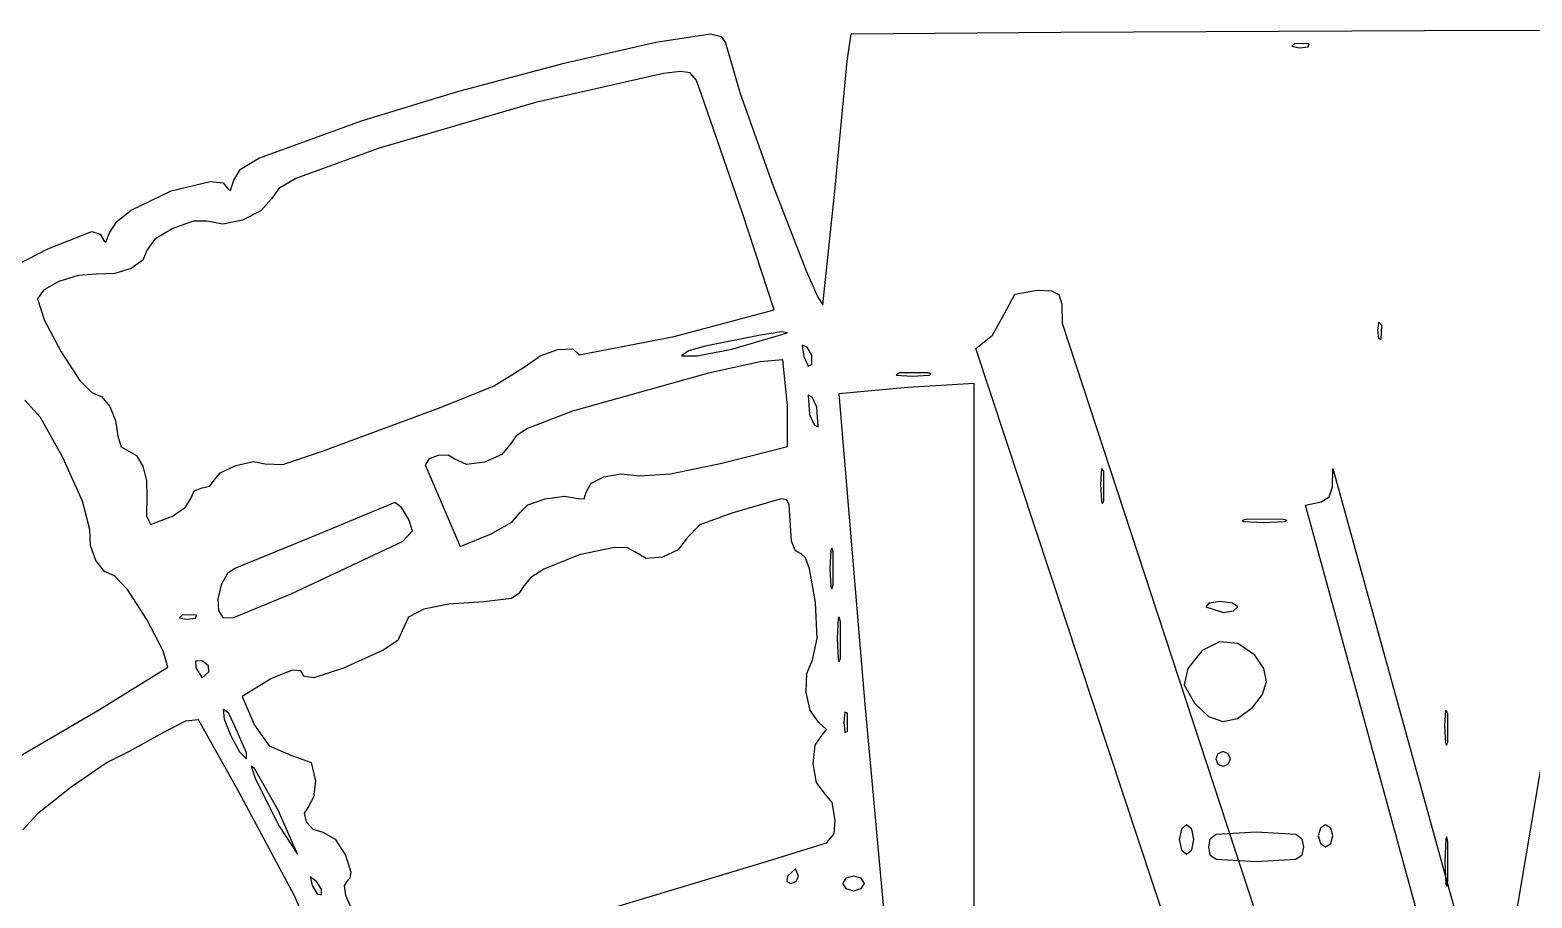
# Model space of a CAD drawing. Extents: x -99 to 383, y -48 to 207.
# Drawn here: x 61.8 to 119.7, y 173 to 206.5 of the extents above; entities that cross this region are included whole.
import ezdxf

# ---------------------------------------------------------------- set-up
doc = ezdxf.new("R2010")
doc.units = 0

msp = doc.modelspace()

# ---------------------------------------------------------------- linework, layer by layer
at = {"layer": 'Image'}
for p, q in [((85.955982, 206.002473), (88.061999, 206.323094)), ((88.061999, 206.323094), (88.468059, 206.219466)), ((88.468059, 206.219466), (88.638085, 205.970317)), ((93.33049, 205.264797), (93.483531, 206.323127)), ((93.483531, 206.323127), (101.572611, 206.379142)), ((101.572611, 206.379142), (115.588311, 206.449698)), ((115.588311, 206.449698), (121.514971, 206.464232)), ((82.42217, 205.189248), (85.955982, 206.002473)), ((88.638085, 205.970317), (89.208254, 204.019252)), ((110.596074, 205.951296), (110.473612, 205.837336)), ((110.473612, 205.837336), (110.766584, 205.780789)), ((111.137, 205.929), (110.596074, 205.951296)), ((110.766584, 205.780789), (111.098525, 205.815141)), ((111.098525, 205.815141), (111.137, 205.929018)), ((111.137, 205.929018), (111.137, 205.929)), ((78.354398, 204.106373), (82.42217, 205.189248)), ((92.852539, 200.255357), (93.33049, 205.264797)), ((86.25202, 204.785158), (81.311082, 203.672546)), ((86.903288, 204.867683), (86.25202, 204.785158)), ((87.280588, 204.810799), (86.903288, 204.867683)), ((87.506188, 204.550099), (87.280588, 204.810799)), ((87.70236, 204.021177), (87.506188, 204.550099)), ((74.646499, 202.976804), (78.354398, 204.106373)), ((89.2946, 199.415757), (87.70236, 204.021177)), ((89.208254, 204.019252), (90.468204, 200.492917)), ((81.311082, 203.672546), (75.28632, 201.909858)), ((70.642235, 201.532329), (74.646499, 202.976804)), ((69.93867, 201.103187), (70.642235, 201.532329)), ((75.28632, 201.909858), (72.075765, 200.750479)), ((69.689279, 200.678654), (69.93867, 201.103187)), ((67.269336, 200.272564), (68.768241, 200.630771)), ((68.768241, 200.630771), (69.266827, 200.578263)), ((69.266827, 200.578263), (69.473187, 200.325876)), ((69.548266, 200.283984), (69.689279, 200.678654)), ((72.075765, 200.750479), (71.4185, 200.356907)), ((90.468204, 200.492917), (91.751435, 197.182933)), ((65.726356, 199.524074), (67.269336, 200.272564)), ((69.473187, 200.325876), (69.548266, 200.283984)), ((71.1363, 199.967128), (70.724151, 199.495484)), ((71.4185, 200.356907), (71.1363, 199.967128)), ((92.391445, 195.880917), (92.852539, 200.255357)), ((65.172677, 199.088731), (65.726356, 199.524074)), ((70.724151, 199.495484), (70.021207, 199.140348)), ((90.5132, 195.687667), (89.2946, 199.415757)), ((62.514102, 198.034749), (64.204959, 198.703099)), ((64.204959, 198.703099), (64.525613, 198.59947)), ((64.74981, 198.295218), (64.889187, 198.658126)), ((64.889187, 198.658126), (65.172677, 199.088731)), ((67.33587, 198.819007), (66.641705, 198.40394)), ((68.108872, 199.099264), (67.33587, 198.819007)), ((68.64658, 199.095835), (68.108872, 199.099264)), ((69.25338, 198.980779), (68.64658, 199.095835)), ((70.021207, 199.140348), (69.25338, 198.980779)), ((64.525613, 198.59947), (64.675412, 198.350321)), ((64.675412, 198.350321), (64.74981, 198.295218)), ((66.641705, 198.40394), (66.34051, 198.002935)), ((59.272642, 196.38143), (62.514102, 198.034749)), ((66.168901, 197.602138), (65.719365, 197.278786)), ((66.34051, 198.002935), (66.168901, 197.602138)), ((63.676349, 197.002667), (62.934229, 196.773639)), ((64.37825, 197.05389), (63.676349, 197.002667)), ((65.089836, 197.080248), (64.37825, 197.05389)), ((65.719365, 197.278786), (65.089836, 197.080248)), ((91.751435, 197.182933), (92.193499, 196.168953)), ((62.346352, 196.447917), (62.10718, 196.106612)), ((62.934229, 196.773639), (62.346352, 196.447917)), ((99.798774, 196.282802), (100.65242, 196.445285)), ((100.65242, 196.445285), (101.206911, 196.423727)), ((101.206911, 196.423727), (101.494095, 196.281963)), ((62.10718, 196.106612), (62.385964, 195.280015)), ((92.193499, 196.168953), (92.391445, 195.880917)), ((99.37426, 195.499088), (99.798774, 196.282802)), ((101.494095, 196.281963), (101.601914, 195.90436)), ((101.601914, 195.90436), (101.618311, 195.175285)), ((62.385964, 195.280015), (63.026504, 194.067111)), ((86.660143, 194.655577), (90.5132, 195.687667)), ((98.937191, 194.713717), (99.37426, 195.499088)), ((101.618311, 195.175285), (164.545, 3.69192)), ((113.83268, 195.209555), (113.776133, 194.916584)), ((113.94664, 195.087094), (113.83268, 195.209555)), ((82.9916, 193.949877), (86.660143, 194.655577)), ((89.98784, 194.713912), (87.85999, 194.289501)), ((88.881359, 194.164269), (91.030168, 194.794179)), ((90.79341, 194.840023), (89.98784, 194.713912)), ((91.03017, 194.794179), (90.79341, 194.840023)), ((91.030168, 194.794179), (91.03017, 194.794179)), ((98.29404, 194.193918), (98.937191, 194.713717)), ((113.776133, 194.916584), (113.810487, 194.584642)), ((113.810487, 194.584642), (113.924362, 194.546168)), ((113.924362, 194.546168), (113.946629, 195.087094)), ((113.946629, 195.087094), (113.94664, 195.087094)), ((63.026504, 194.067111), (63.735082, 192.970669)), ((81.495629, 193.917463), (82.179873, 194.161956)), ((82.179873, 194.161956), (82.751956, 194.188608)), ((82.751956, 194.188608), (82.9916, 193.949877)), ((87.212202, 194.10528), (86.942768, 193.909297)), ((87.85999, 194.289501), (87.212202, 194.10528)), ((87.542008, 193.915492), (88.881359, 194.164269)), ((91.78808, 194.25286), (91.601811, 194.322336)), ((91.601811, 194.322336), (91.664681, 193.882667)), ((91.962423, 193.933525), (91.78808, 194.25286)), ((91.78808, 194.25286), (91.78808, 194.25286)), ((161.221387, 3.980536), (98.29404, 194.193918)), ((79.723026, 192.75643), (80.9195, 193.502668)), ((80.9195, 193.502668), (81.495629, 193.917463)), ((86.942768, 193.909297), (87.542008, 193.915492)), ((89.972535, 193.681696), (87.978613, 193.240319)), ((90.850393, 193.76032), (89.972535, 193.681696)), ((91.028461, 192.00419), (90.850393, 193.76032)), ((91.664681, 193.882667), (91.824774, 193.511204)), ((91.824774, 193.511204), (91.962863, 193.584485)), ((91.962863, 193.584485), (91.962423, 193.933525)), ((63.735082, 192.970669), (64.21798, 192.493462)), ((87.978613, 193.240319), (82.736493, 191.78028)), ((95.34216, 193.258231), (95.222979, 193.169873)), ((95.222979, 193.169873), (95.832758, 193.129797)), ((96.47105, 193.25253), (95.34216, 193.258231)), ((98.2316, 192.842), (95.67342, 192.696667)), ((95.832758, 193.129797), (96.485922, 193.163501)), ((96.572462, 193.203115), (96.471048, 193.252535)), ((96.471048, 193.252535), (96.47105, 193.25253)), ((96.485922, 193.163501), (96.572462, 193.203115)), ((98.2316, 180.391), (98.2316, 192.842)), ((64.21798, 192.493462), (64.578069, 192.346859)), ((64.578069, 192.346859), (64.896875, 191.962955)), ((77.61687, 191.909738), (79.723026, 192.75643)), ((91.986361, 192.316958), (91.830111, 192.395599)), ((91.830111, 192.395599), (91.881648, 191.647508)), ((92.16387, 191.92973), (91.986361, 192.316958)), ((95.67342, 192.696667), (93.01224, 192.448331)), ((93.01224, 192.448331), (94.01345, 180.495631)), ((122.550901, 192.77564), (94.3913, 25.7475)), ((62.229059, 191.536872), (61.619825, 192.21066)), ((64.896875, 191.962955), (65.124645, 191.42561)), ((73.0615, 190.233208), (77.61687, 191.909738)), ((82.736493, 191.78028), (81.002683, 191.118383)), ((91.034755, 190.41982), (91.028461, 192.00419)), ((92.215407, 191.181639), (92.16387, 191.92973)), ((92.16387, 191.92973), (92.16387, 191.92973)), ((63.091909, 189.999219), (62.229059, 191.536872)), ((65.124645, 191.42561), (65.211624, 190.818682)), ((81.002683, 191.118383), (80.565668, 190.828676)), ((91.881648, 191.647508), (92.059157, 191.260279)), ((92.059157, 191.260279), (92.215407, 191.181639)), ((65.211624, 190.818682), (65.332762, 190.404656)), ((80.376953, 190.54644), (80.011356, 190.1135)), ((80.565668, 190.828676), (80.376953, 190.54644)), ((63.845712, 188.319464), (63.091909, 189.999219)), ((65.332762, 190.404656), (65.629581, 190.235684)), ((65.629581, 190.235684), (65.927759, 190.072652)), ((65.927759, 190.072652), (66.173347, 189.657102)), ((71.571686, 189.726269), (73.0615, 190.233208)), ((77.215608, 189.941066), (77.063063, 189.712238)), ((77.562629, 190.074657), (77.215608, 189.941066)), ((77.9457, 190.082351), (77.562629, 190.074657)), ((78.206393, 189.93349), (77.9457, 190.082351)), ((80.011356, 190.1135), (79.345269, 189.815504)), ((88.494755, 189.776976), (91.034755, 190.41982)), ((66.173347, 189.657102), (66.321696, 189.099351)), ((68.8805, 189.072572), (69.149678, 189.40299)), ((69.149678, 189.40299), (69.765765, 189.690632)), ((69.765765, 189.690632), (70.441589, 189.838657)), ((70.441589, 189.838657), (70.88998, 189.750222)), ((70.88998, 189.750222), (71.571686, 189.726269)), ((77.063063, 189.712238), (78.403383, 186.572248)), ((78.652385, 189.729738), (78.206393, 189.93349)), ((79.345269, 189.815504), (78.652385, 189.729738)), ((83.954801, 189.253151), (84.615414, 189.361388)), ((84.615414, 189.361388), (85.319755, 189.292492)), ((85.319755, 189.292492), (86.514349, 189.369484)), ((86.514349, 189.369484), (88.494755, 189.776976)), ((103.140644, 189.576181), (103.100566, 188.966402)), ((103.229, 189.457), (103.140644, 189.576181)), ((103.223304, 188.328112), (103.229005, 189.457002)), ((103.229005, 189.457002), (103.229, 189.457)), ((112.040652, 188.863196), (112.0605, 189.56777)), ((112.0605, 189.56777), (162.789, 5.92466)), ((66.321696, 189.099351), (66.328154, 188.509714)), ((68.158188, 188.713542), (68.457167, 188.824589)), ((68.457167, 188.824589), (68.756146, 188.897434)), ((68.756146, 188.897434), (68.8805, 189.072572)), ((83.273645, 188.662073), (83.465138, 189.00698)), ((83.465138, 189.00698), (83.954801, 189.253151)), ((103.100566, 188.966402), (103.134271, 188.313238)), ((111.919377, 188.475797), (112.040652, 188.863196)), ((64.127805, 187.21937), (63.845712, 188.319464)), ((66.328154, 188.509714), (66.313046, 187.752238)), ((67.822677, 188.083361), (68.033834, 188.446555)), ((68.033834, 188.446555), (68.158188, 188.713542)), ((75.892501, 188.260769), (72.831591, 186.990769)), ((76.145991, 188.068909), (75.892501, 188.260769)), ((81.01909, 188.177262), (81.681446, 188.404812)), ((81.681446, 188.404812), (82.429769, 188.506063)), ((82.429769, 188.506063), (82.97311, 188.413201)), ((82.97311, 188.413201), (83.185363, 188.409684)), ((83.185363, 188.409684), (83.273645, 188.662073)), ((90.788253, 188.398235), (88.881174, 187.857935)), ((91.009874, 188.371416), (90.788253, 188.398235)), ((91.09657, 188.167248), (91.009874, 188.371416)), ((103.134271, 188.313238), (103.173886, 188.226698)), ((103.173886, 188.226698), (103.223304, 188.328112)), ((111.00217, 188.15977), (111.604082, 188.282385)), ((111.604082, 188.282385), (111.919377, 188.475797)), ((66.313046, 187.752238), (66.468345, 187.413464)), ((66.468345, 187.413464), (67.315011, 187.740986)), ((67.315, 187.741), (67.822677, 188.083361)), ((67.315011, 187.740986), (67.315, 187.741)), ((76.42524, 187.607631), (76.145991, 188.068909)), ((80.401472, 187.504388), (80.73365, 187.891229)), ((80.73365, 187.891229), (81.01909, 188.177262)), ((88.881174, 187.857935), (87.647419, 187.396134)), ((91.189585, 186.767374), (91.09657, 188.167248)), ((161.73033, 3.283581), (111.00217, 188.15977)), ((64.15767, 186.605147), (64.127805, 187.21937)), ((76.191515, 186.761841), (76.571536, 187.177132)), ((76.571536, 187.177132), (76.42524, 187.607631)), ((78.403383, 186.572248), (79.602823, 187.05734)), ((79.602823, 187.05734), (79.60283, 187.05735)), ((79.60283, 187.05735), (80.401472, 187.504388)), ((87.647419, 187.396134), (87.154123, 186.890675)), ((108.74819, 187.616009), (108.55668, 187.56991)), ((108.55668, 187.56991), (108.611835, 187.531579)), ((108.611835, 187.531579), (109.379309, 187.49421)), ((110.1593, 187.612143), (108.74819, 187.616009)), ((109.379309, 187.49421), (110.190515, 187.527322)), ((110.293008, 187.565189), (110.1593, 187.612156)), ((110.1593, 187.612156), (110.1593, 187.612143)), ((110.190515, 187.527322), (110.293008, 187.565189)), ((64.364761, 186.030317), (64.15767, 186.605147)), ((72.831591, 186.990769), (69.716281, 185.720769)), ((71.89873, 184.738431), (76.191515, 186.761841)), ((84.359462, 186.529933), (82.992727, 186.250425)), ((84.85937, 186.511752), (84.359462, 186.529933)), ((85.138514, 186.358337), (84.85937, 186.511752)), ((87.154123, 186.890675), (86.811799, 186.437595)), ((91.341541, 186.406787), (91.189585, 186.767374)), ((92.738741, 186.502124), (92.699851, 186.431183)), ((92.78623, 186.355777), (92.738741, 186.502124)), ((64.690526, 185.604805), (64.364761, 186.030317)), ((82.992727, 186.250425), (81.629049, 185.699485)), ((85.575053, 186.110962), (85.138514, 186.358337)), ((86.209129, 186.157536), (85.575053, 186.110962)), ((86.811799, 186.437595), (86.209129, 186.157536)), ((91.560802, 186.284568), (91.341541, 186.406787)), ((91.728521, 186.126843), (91.560802, 186.284568)), ((91.881375, 185.707386), (91.728521, 186.126843)), ((92.699851, 186.431183), (92.663923, 185.720778)), ((92.78623, 185.085778), (92.78623, 186.355778)), ((92.78623, 186.355778), (92.78623, 186.355777)), ((65.07641, 185.43854), (64.690526, 185.604805)), ((65.581592, 184.91707), (65.07641, 185.43854)), ((69.439865, 185.533726), (69.199021, 185.086757)), ((69.716281, 185.720769), (69.439865, 185.533726)), ((81.132965, 185.378376), (80.859173, 185.056787)), ((81.629049, 185.699485), (81.132965, 185.378376)), ((92.107765, 184.405574), (91.881375, 185.707386)), ((92.663923, 185.720778), (92.699851, 185.010372)), ((66.32822, 183.754637), (65.581592, 184.91707)), ((69.199021, 185.086757), (69.059954, 184.551099)), ((69.646109, 183.815007), (71.89873, 184.738424)), ((71.89873, 184.738424), (71.89873, 184.738431)), ((80.672221, 184.755906), (80.392856, 184.567303)), ((80.859173, 185.056787), (80.672221, 184.755906)), ((92.699851, 185.010372), (92.738741, 184.939431)), ((92.738741, 184.939431), (92.78623, 185.085778)), ((69.059954, 184.551099), (69.08887, 184.097989)), ((77.004172, 184.156856), (76.416016, 183.850212)), ((77.975525, 184.351461), (77.004172, 184.156856)), ((79.322783, 184.431685), (77.975525, 184.351461)), ((80.392856, 184.567303), (79.322783, 184.431685)), ((92.170524, 183.023732), (92.107765, 184.405574)), ((107.272087, 184.388597), (107.165137, 184.239107)), ((107.165137, 184.239107), (107.843743, 184.02744)), ((107.712924, 184.450774), (107.272087, 184.388597)), ((108.192189, 184.388596), (107.712924, 184.450774)), ((108.39153, 184.239107), (108.192189, 184.388596)), ((108.230618, 184.089617), (108.39153, 184.239107)), ((108.39153, 184.239107), (108.39153, 184.239107)), ((66.963622, 182.554203), (66.32822, 183.754637)), ((67.698674, 183.937995), (67.576212, 183.824033)), ((67.576212, 183.824033), (67.869184, 183.767485)), ((68.2396, 183.915728), (67.698674, 183.937995)), ((67.869184, 183.767485), (68.201125, 183.801839)), ((68.201125, 183.801839), (68.2396, 183.915714)), ((68.2396, 183.915714), (68.2396, 183.915728)), ((69.08887, 184.097989), (69.263855, 183.83038)), ((69.263855, 183.83038), (69.646109, 183.815007)), ((76.416016, 183.850212), (76.218344, 183.433872)), ((92.98747, 183.807137), (92.950101, 183.039664)), ((93.025801, 183.862293), (92.98747, 183.807137)), ((93.0719, 183.670783), (93.025801, 183.862293)), ((93.068047, 182.259673), (93.071885, 183.670783)), ((93.071885, 183.670783), (93.0719, 183.670783)), ((107.843743, 184.02744), (108.230618, 184.089617)), ((76.218344, 183.433872), (76.008228, 182.9508)), ((92.000199, 182.206458), (92.170524, 183.023732)), ((92.950101, 183.039664), (92.983213, 182.228457)), ((67.13513, 181.91873), (66.963622, 182.554203)), ((75.442234, 182.577819), (73.917023, 181.878315)), ((76.008228, 182.9508), (75.442234, 182.577819)), ((107.013773, 182.561076), (106.464569, 181.870394)), ((107.689063, 182.88866), (107.013773, 182.561076)), ((108.399331, 182.835126), (107.689063, 182.88866)), ((109.053469, 182.382455), (108.399331, 182.835126)), ((64.5061, 180.29146), (67.13513, 181.91873)), ((68.469905, 182.149064), (68.203554, 182.164139)), ((68.203554, 182.164139), (68.219501, 181.896413)), ((68.219501, 181.896413), (68.457407, 181.509233)), ((68.711725, 181.964453), (68.469905, 182.149064)), ((68.7211, 181.740102), (68.711725, 181.964453)), ((73.917023, 181.878315), (72.761262, 181.501441)), ((91.771031, 181.678989), (92.000199, 182.206458)), ((92.983213, 182.228457), (93.02108, 182.125965)), ((93.02108, 182.125965), (93.068047, 182.259673)), ((106.464569, 181.870394), (106.319754, 181.24025)), ((109.39669, 181.87344), (109.053469, 182.382455)), ((109.495079, 181.370834), (109.39669, 181.87344)), ((68.457407, 181.509233), (68.7211, 181.740102)), ((68.7211, 181.740102), (68.7211, 181.740102)), ((71.138344, 181.486791), (70.009454, 180.785074)), ((71.935622, 181.808944), (71.138344, 181.486791)), ((72.267234, 181.774748), (71.935622, 181.808944)), ((72.400938, 181.554902), (72.267234, 181.774748)), ((72.761262, 181.501441), (72.400938, 181.554902)), ((91.748345, 180.949407), (91.771031, 181.678989)), ((109.348322, 180.868066), (109.495079, 181.370834)), ((70.009454, 180.785074), (70.473743, 179.685644)), ((91.910147, 180.244513), (91.748345, 180.949407)), ((106.319754, 181.24025), (106.725023, 180.529844)), ((108.9561, 180.358565), (109.348322, 180.868066)), ((61.257148, 178.391012), (64.506098, 180.291466)), ((64.506098, 180.291466), (64.5061, 180.29146)), ((69.471691, 180.160893), (69.275201, 180.282812)), ((69.275201, 180.282812), (69.310494, 179.915403)), ((69.727817, 179.651479), (69.471691, 180.160893)), ((92.23444, 179.791108), (91.910147, 180.244513)), ((93.238066, 180.18879), (93.19625, 179.79412)), ((93.3386, 180.146898), (93.238066, 180.18879)), ((93.3386, 179.441343), (93.3386, 180.146898)), ((93.3386, 180.146898), (93.3386, 180.146898)), ((94.01345, 180.495631), (95.12241, 168.293131)), ((98.2316, 167.941), (98.2316, 180.391)), ((106.725023, 180.529844), (107.257692, 180.023782)), ((108.380847, 179.937561), (108.956103, 180.358572)), ((108.956103, 180.358572), (108.9561, 180.358565)), ((116.40514, 180.262777), (116.365061, 179.652998)), ((116.4935, 180.143596), (116.40514, 180.262777)), ((116.487799, 179.014708), (116.493443, 180.143598)), ((116.493443, 180.143598), (116.4935, 180.143596)), ((67.823181, 179.840236), (66.942707, 179.394211)), ((68.317157, 179.888099), (67.823181, 179.840236)), ((69.877397, 177.112419), (68.317157, 179.888099)), ((69.310494, 179.915403), (69.569703, 179.270184)), ((70.1757, 178.624559), (69.727817, 179.651479)), ((70.473743, 179.685644), (71.041963, 178.883463)), ((92.532364, 179.516528), (92.23444, 179.791108)), ((92.375551, 179.330234), (92.532364, 179.516528)), ((93.19625, 179.79412), (93.238066, 179.39945)), ((107.257692, 180.023782), (107.812172, 179.82616)), ((107.812172, 179.82616), (108.380847, 179.937561)), ((116.365061, 179.652998), (116.398776, 178.999834)), ((66.942707, 179.394211), (65.649077, 178.664642)), ((69.569703, 179.270184), (69.906479, 178.656326)), ((92.098985, 178.915631), (92.375551, 179.330234)), ((93.238066, 179.39945), (93.3386, 179.441343)), ((116.398776, 178.999834), (116.438383, 178.913294)), ((116.438383, 178.913294), (116.487799, 179.014708)), ((65.649077, 178.664642), (64.798531, 178.244467)), ((69.906479, 178.656326), (70.174476, 178.383002)), ((70.174476, 178.383002), (70.175605, 178.624561)), ((70.175605, 178.624561), (70.1757, 178.624559)), ((71.041963, 178.883463), (71.884852, 178.534394)), ((71.884852, 178.534394), (72.664038, 178.243528)), ((92.024951, 178.196673), (92.098985, 178.915631)), ((107.627859, 178.582319), (107.544956, 178.383)), ((107.544956, 178.383), (107.627859, 178.183681)), ((107.827178, 178.665222), (107.627859, 178.582319)), ((108.026497, 178.582319), (107.827178, 178.665222)), ((108.1094, 178.383), (108.026497, 178.582319)), ((108.026497, 178.183681), (108.1094, 178.383)), ((108.1094, 178.383), (108.1094, 178.383)), ((64.798531, 178.244467), (63.410086, 177.292804)), ((70.475594, 178.01129), (70.346372, 178.099212)), ((70.346372, 178.099212), (70.515351, 177.606258)), ((71.39767, 176.406818), (70.475594, 178.01129)), ((72.664038, 178.243528), (72.831673, 177.539547)), ((92.143856, 177.480264), (92.024951, 178.196673)), ((107.627859, 178.183681), (107.827178, 178.100778)), ((107.827178, 178.100778), (108.026497, 178.183681)), ((63.410086, 177.292804), (62.114479, 176.272948)), ((70.515351, 177.606258), (71.425164, 175.797757)), ((72.831673, 177.539547), (72.752391, 176.913387)), ((92.446107, 177.073304), (92.143856, 177.480264)), ((72.025117, 173.106009), (69.877397, 177.112419)), ((72.752391, 176.913387), (72.561776, 176.55552)), ((92.752602, 176.709228), (92.446107, 177.073304)), ((92.86944, 176.017864), (92.752602, 176.709228)), ((62.114479, 176.272948), (61.542447, 175.648192)), ((71.397671, 176.406808), (71.39767, 176.406818)), ((72.137561, 174.713478), (71.397671, 176.406808)), ((72.561776, 176.55552), (72.392379, 176.291044)), ((72.392379, 176.291044), (72.469107, 175.960982)), ((71.425164, 175.797757), (72.137561, 174.713478)), ((72.469107, 175.960982), (72.729188, 175.679341)), ((72.729188, 175.679341), (73.109851, 175.560126)), ((73.109851, 175.560126), (73.583542, 175.286684)), ((92.539165, 175.152247), (92.827167, 175.492172)), ((92.827167, 175.492172), (92.86944, 176.017864)), ((106.216429, 175.676566), (106.133526, 175.277928)), ((106.415748, 175.842372), (106.216429, 175.676566)), ((106.615067, 175.676566), (106.415748, 175.842372)), ((106.69797, 175.277928), (106.615067, 175.676566)), ((107.562351, 175.467887), (107.317612, 175.297604)), ((109.09693, 175.560152), (107.562351, 175.467887)), ((110.631509, 175.467887), (109.09693, 175.560152)), ((110.876248, 175.297604), (110.631509, 175.467887)), ((111.578649, 175.718018), (111.495746, 175.419039)), ((111.777968, 175.842372), (111.578649, 175.718018)), ((111.977287, 175.718018), (111.777968, 175.842372)), ((112.06019, 175.419039), (111.977287, 175.718018)), ((73.583542, 175.286684), (73.992055, 174.671972)), ((90.25889, 174.448234), (92.539165, 175.152247)), ((106.133526, 175.277928), (106.216429, 174.879289)), ((106.615067, 174.879289), (106.69797, 175.277928)), ((106.69797, 175.277928), (106.69797, 175.277928)), ((107.317612, 175.297604), (107.26249, 174.995708)), ((107.26249, 174.995708), (107.317612, 174.693812)), ((110.93137, 174.995708), (110.876248, 175.297604)), ((110.876248, 174.693812), (110.93137, 174.995708)), ((110.93137, 174.995708), (110.93137, 174.995708)), ((111.495746, 175.419039), (111.578649, 175.12006)), ((111.578649, 175.12006), (111.777968, 174.995706)), ((111.777968, 174.995706), (111.977287, 175.12006)), ((111.977287, 175.12006), (112.06019, 175.419039)), ((112.06019, 175.419039), (112.06019, 175.419039)), ((116.412751, 175.299538), (116.378225, 174.431263)), ((116.450126, 175.386244), (116.412751, 175.299538)), ((116.49577, 175.207374), (116.450126, 175.386244)), ((116.49577, 175.207373), (116.49577, 175.207374)), ((116.49577, 173.655153), (116.49577, 175.207373)), ((73.992055, 174.671972), (74.187755, 174.024412)), ((84.416, 172.690314), (90.25889, 174.448234)), ((106.216429, 174.879289), (106.415748, 174.713484)), ((106.415748, 174.713484), (106.615067, 174.879289)), ((107.317612, 174.693812), (107.562351, 174.523529)), ((107.562351, 174.523529), (109.09693, 174.431264)), ((109.09693, 174.431264), (110.631509, 174.523529)), ((110.631509, 174.523529), (110.876248, 174.693812)), ((116.378225, 174.431263), (116.412751, 173.56299)), ((72.86647, 173.659854), (72.625519, 173.835438)), ((72.625519, 173.835438), (72.708482, 173.501866)), ((74.159666, 173.784696), (74.023011, 173.652426)), ((74.187755, 174.024412), (74.159666, 173.784696)), ((91.034737, 173.866816), (90.999346, 173.667497)), ((91.333616, 174.149038), (91.034737, 173.866816)), ((91.45807, 173.866816), (91.333616, 174.149038)), ((91.370274, 173.667497), (91.45807, 173.866816)), ((91.45807, 173.866816), (91.45807, 173.866816)), ((93.275758, 173.783914), (93.151404, 173.584594)), ((93.574737, 173.866816), (93.275758, 173.783914)), ((93.873716, 173.783914), (93.574737, 173.866816)), ((93.99807, 173.584594), (93.873716, 173.783914)), ((72.708482, 173.501866), (72.890982, 173.19087)), ((73.067731, 173.367618), (72.866469, 173.659854)), ((72.866469, 173.659854), (72.86647, 173.659854)), ((72.890982, 173.19087), (73.059165, 173.153793)), ((73.059165, 173.153793), (73.067731, 173.367618)), ((74.023011, 173.652426), (73.933175, 173.494784)), ((73.933175, 173.494784), (73.993719, 173.132675)), ((90.999346, 173.667497), (91.159191, 173.584594)), ((91.159191, 173.584594), (91.370274, 173.667497)), ((93.151404, 173.584594), (93.275758, 173.385275)), ((93.275758, 173.385275), (93.574737, 173.302372)), ((93.574737, 173.302372), (93.873716, 173.385275)), ((93.873716, 173.385275), (93.99807, 173.584594)), ((93.99807, 173.584594), (93.99807, 173.584594)), ((116.412751, 173.56299), (116.450127, 173.476284)), ((116.450127, 173.476284), (116.49577, 173.655153)), ((72.831326, 171.215549), (72.025117, 173.106009)), ((73.993719, 173.132675), (74.564685, 171.799396))]:
    msp.add_line(p, q, dxfattribs=at)

doc.saveas('drawing.dxf')
